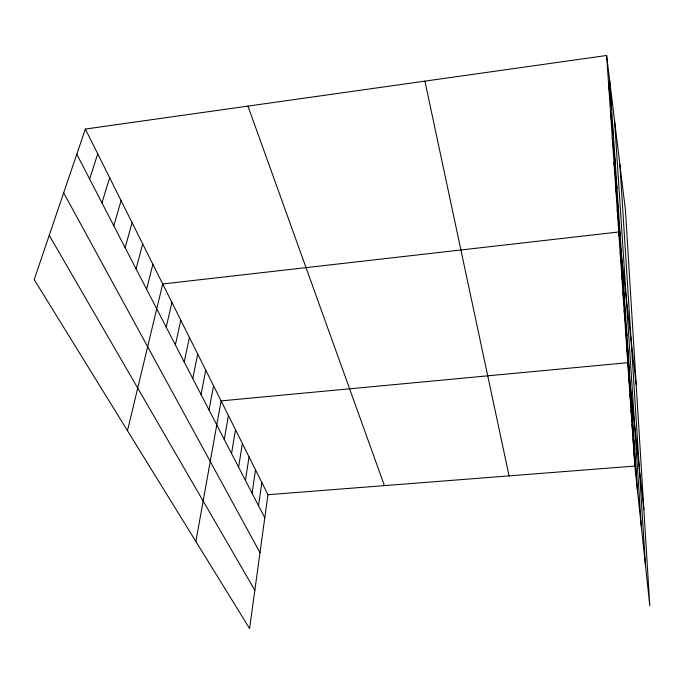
<?xml version="1.0" encoding="UTF-8"?>
<svg xmlns="http://www.w3.org/2000/svg" width="684" height="684" viewBox="0 0 684 684"><rect width="100%" height="100%" fill="white"/><g stroke="black" fill="none" stroke-linecap="round" stroke-linejoin="round"><path stroke-width="1.03" d="M85.346 129.062L267.948 494.72L249.592 628.519L34.2 279.576L85.346 129.062L606.622 55.481L625.45 210.296L649.8 605.802L634.846 466.052L606.622 55.481M258.518 505.698L261.827 482.459M252.08 493.232L255.534 469.857M245.436 480.399L249.053 456.869M238.596 467.163L242.375 443.506M231.551 453.535L235.493 429.732M224.275 439.47L228.405 415.53M195.88 541.514L221.094 400.884L627.741 362.682L643.875 509.512M209.03 409.981L213.545 385.776M201.036 394.506L205.756 370.181M192.768 378.517L197.71 354.073M184.218 361.981L189.4 337.426M175.378 344.881L180.807 320.215M166.221 327.174L171.906 302.405M127.48 430.698L162.707 283.971L618.755 231.987L636.188 384.664M146.607 289.238L152.874 264.289M136.082 268.889L142.674 243.872M125.155 247.745L132.089 222.668M113.783 225.763L121.085 200.634M101.959 202.883L109.645 177.729M89.638 179.054L97.744 153.891M267.948 494.72L634.846 466.052M49.231 235.347L254.841 590.266M63.68 192.828L259.997 552.663M76.796 154.216L264.785 517.805M247.941 106.105L384.417 485.614M424.909 81.131L509.067 475.876M608.589 84.029L611.676 109.748M610.461 111.347L613.531 137.116M612.265 137.51L615.301 163.314M613.984 162.595L617.002 188.391M615.643 186.664L618.627 212.442M617.233 209.774L620.191 235.518M620.183 252.729L623.09 278.354M621.559 272.728L624.432 298.267M622.885 292L625.732 317.453M624.159 310.604L626.989 335.955M625.398 328.559L628.194 353.799M626.587 345.916L629.357 371.036M628.852 378.902L631.571 403.774M629.93 394.6L632.632 419.335M630.981 409.801L633.649 434.391M631.99 424.516L634.632 448.978M632.974 438.786L635.59 463.094M633.923 452.628L636.513 476.782M609.743 81.114L637.411 490.06M614.548 120.632L641.301 526.389M619.875 164.434L645.508 565.694"/></g></svg>
